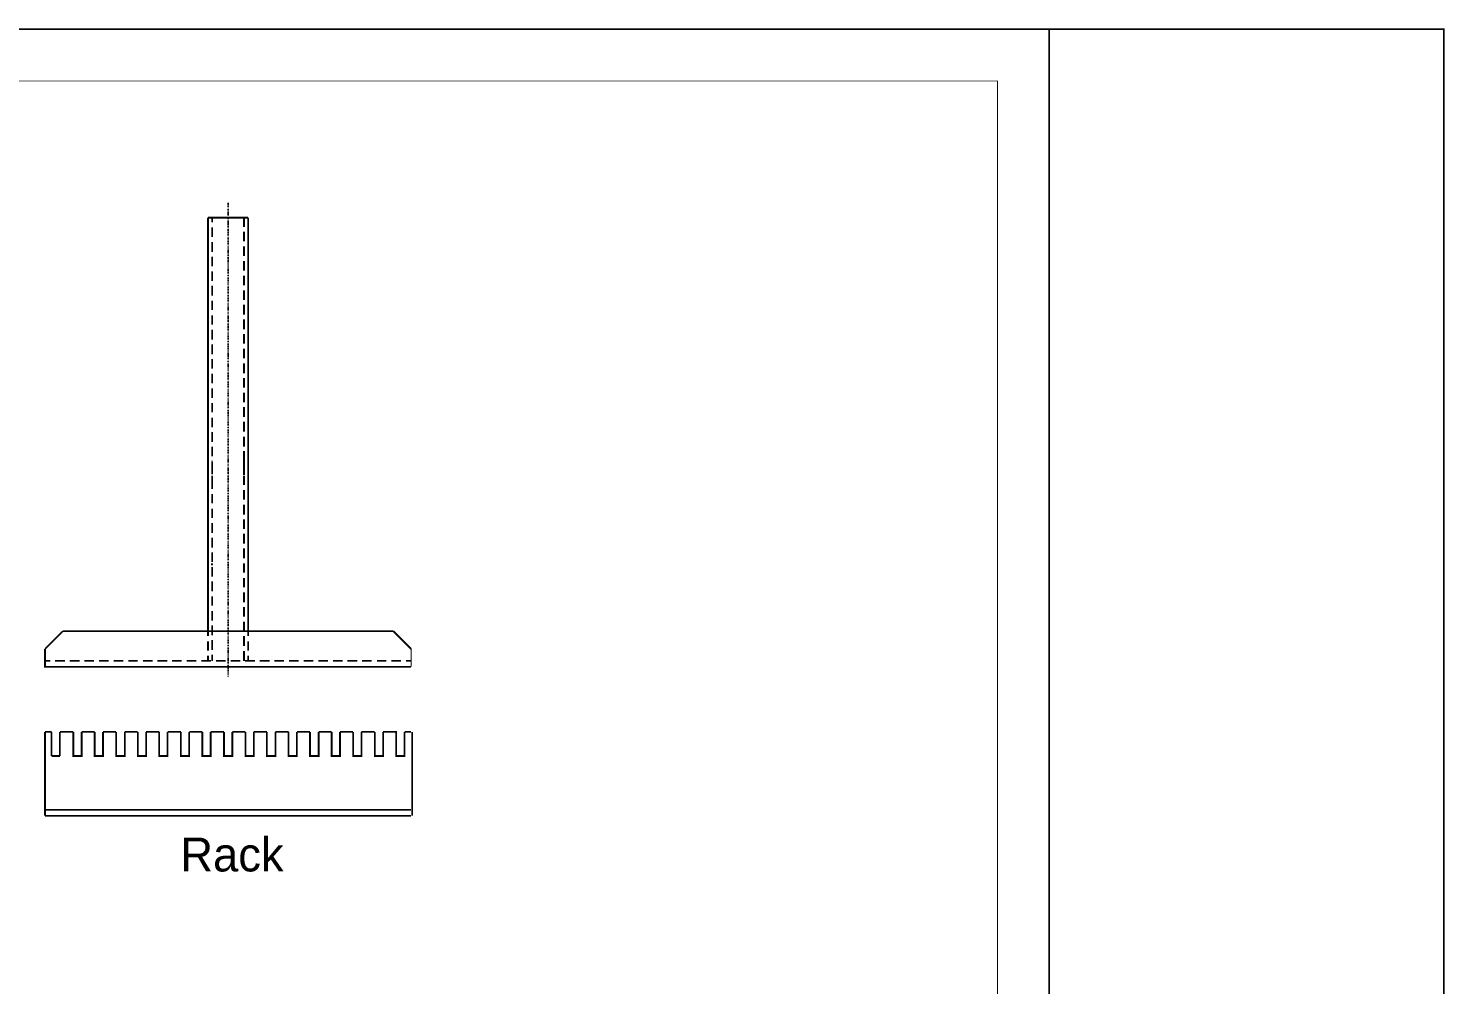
# Model space of a CAD drawing. Extents: x -4.2 to 11.2, y -10.2 to 0.5.
# Drawn here: x 3.27 to 11.21, y -4.88 to 0.48 of the extents above; entities that cross this region are included whole.
import ezdxf

# ---------------------------------------------------------------- set-up
doc = ezdxf.new("R2010")
doc.units = 0
doc.header["$MEASUREMENT"] = 0

msp = doc.modelspace()

# ---------------------------------------------------------------- linework, layer by layer
at = {"color": 0}
for points, const_width in [([(11.2078, 0.47445), (-4.19215, 0.47445), (-4.19215, -10.23227), (11.2078, -10.23227), (11.2078, 0.47445)], 0.01), ([(8.70612, 0.18445), (-3.90215, 0.18445), (-3.90215, -9.94223), (8.70612, -9.94223), (8.70612, 0.18445)], 0.005), ([(4.39449, -0.52291), (4.39449, -0.52291)], 0.01), ([(4.39449, -0.5312), (4.39449, -0.5312)], 0.01), ([(4.39449, -0.57455), (4.39449, -0.57455)], 0.01), ([(4.39449, -0.58291), (4.39449, -0.58291)], 0.01), ([(4.39449, -0.59121), (4.39449, -0.59121)], 0.01), ([(4.39449, -0.63456), (4.39449, -0.63456)], 0.01), ([(4.39449, -0.64291), (4.39449, -0.64291)], 0.01), ([(4.39449, -0.6862), (4.39449, -0.6862)], 0.01), ([(4.39449, -0.69456), (4.39449, -0.69456)], 0.01), ([(4.39449, -0.73791), (4.39449, -0.73791)], 0.01), ([(4.39449, -0.74621), (4.39449, -0.74621)], 0.01), ([(4.39449, -0.78956), (4.39449, -0.78956)], 0.01), ([(4.39449, -0.79791), (4.39449, -0.79791)], 0.01), ([(4.39449, -0.84121), (4.39449, -0.84121)], 0.01), ([(4.39449, -0.84956), (4.39449, -0.84956)], 0.01), ([(4.39449, -0.85792), (4.39449, -0.85792)], 0.01), ([(4.39449, -0.90121), (4.39449, -0.90121)], 0.01), ([(4.39449, -0.90956), (4.39449, -0.90956)], 0.01), ([(4.39449, -0.95292), (4.39449, -0.95292)], 0.01), ([(4.39449, -0.96121), (4.39449, -0.96121)], 0.01), ([(4.39449, -1.00456), (4.39449, -1.00456)], 0.01), ([(4.39449, -1.01292), (4.39449, -1.01292)], 0.01), ([(4.39449, -1.05621), (4.39449, -1.05621)], 0.01), ([(4.39449, -1.06457), (4.39449, -1.06457)], 0.01), ([(4.39449, -1.10792), (4.39449, -1.10792)], 0.01), ([(4.39449, -1.11621), (4.39449, -1.11621)], 0.01), ([(4.39449, -1.12457), (4.39449, -1.12457)], 0.01), ([(4.39449, -1.16786), (4.39449, -1.16786)], 0.01), ([(4.39449, -1.17623), (4.39449, -1.17623)], 0.01), ([(4.39449, -1.21957), (4.39449, -1.21957)], 0.01), ([(4.39449, -1.22786), (4.39449, -1.22786)], 0.01), ([(4.39449, -1.27123), (4.39449, -1.27123)], 0.01), ([(4.39449, -1.27957), (4.39449, -1.27957)], 0.01), ([(4.39449, -1.32286), (4.39449, -1.32286)], 0.01), ([(4.39449, -1.33123), (4.39449, -1.33123)], 0.01), ([(4.39449, -1.37457), (4.39449, -1.37457)], 0.01), ([(4.39449, -1.38288), (4.39449, -1.38288)], 0.01), ([(4.39449, -1.39123), (4.39449, -1.39123)], 0.01), ([(4.39449, -1.43457), (4.39449, -1.43457)], 0.01), ([(4.39449, -1.44288), (4.39449, -1.44288)], 0.01), ([(4.39449, -1.48623), (4.39449, -1.48623)], 0.01), ([(4.39449, -1.49459), (4.39449, -1.49459)], 0.01), ([(4.39449, -1.53788), (4.39449, -1.53788)], 0.01), ([(4.39449, -1.54623), (4.39449, -1.54623)], 0.01), ([(4.39449, -1.58957), (4.39449, -1.58957)], 0.01), ([(4.39449, -1.59788), (4.39449, -1.59788)], 0.01), ([(4.39449, -1.64123), (4.39449, -1.64123)], 0.01), ([(4.39449, -1.64959), (4.39449, -1.64959)], 0.01), ([(4.39449, -1.65788), (4.39449, -1.65788)], 0.01), ([(4.39449, -1.70123), (4.39449, -1.70123)], 0.01), ([(4.39449, -1.70953), (4.39449, -1.70953)], 0.01), ([(4.39449, -1.75288), (4.39449, -1.75288)], 0.01), ([(4.39449, -1.76124), (4.39449, -1.76124)], 0.01), ([(4.39449, -1.80459), (4.39449, -1.80459)], 0.01), ([(4.39449, -1.81289), (4.39449, -1.81289)], 0.01), ([(4.39449, -1.85624), (4.39449, -1.85624)], 0.01), ([(4.39449, -1.86453), (4.39449, -1.86453)], 0.01), ([(4.39449, -1.90788), (4.39449, -1.90788)], 0.01), ([(4.39449, -1.91624), (4.39449, -1.91624)], 0.01), ([(4.39449, -1.95953), (4.39449, -1.95953)], 0.01), ([(4.39449, -1.96789), (4.39449, -1.96789)], 0.01), ([(4.39449, -1.97624), (4.39449, -1.97624)], 0.01), ([(4.39449, -2.01953), (4.39449, -2.01953)], 0.01), ([(4.39449, -2.02789), (4.39449, -2.02789)], 0.01), ([(4.39449, -2.07124), (4.39449, -2.07124)], 0.01), ([(4.39449, -2.07954), (4.39449, -2.07954)], 0.01), ([(4.39449, -2.12289), (4.39449, -2.12289)], 0.01), ([(4.39449, -2.13124), (4.39449, -2.13124)], 0.01), ([(4.39449, -2.17455), (4.39449, -2.17455)], 0.01), ([(4.39449, -2.18289), (4.39449, -2.18289)], 0.01), ([(4.39449, -2.22624), (4.39449, -2.22624)], 0.01), ([(4.39449, -2.23455), (4.39449, -2.23455)], 0.01), ([(4.39449, -2.24289), (4.39449, -2.24289)], 0.01), ([(4.39449, -2.28625), (4.39449, -2.28625)], 0.01), ([(4.39449, -2.29454), (4.39449, -2.29454)], 0.01), ([(4.39449, -2.33789), (4.39449, -2.33789)], 0.01), ([(4.39449, -2.34625), (4.39449, -2.34625)], 0.01), ([(4.39449, -2.38954), (4.39449, -2.38954)], 0.01), ([(4.39449, -2.39791), (4.39449, -2.39791)], 0.01), ([(4.39449, -2.44125), (4.39449, -2.44125)], 0.01), ([(4.39449, -2.44955), (4.39449, -2.44955)], 0.01), ([(4.30693, -2.52123), (4.30654, -2.52073), (4.30156, -2.52003), (4.30113, -2.52041), (4.30063, -2.52073), (4.29993, -2.52578), (4.30031, -2.52627), (4.30063, -2.5267), (4.30568, -2.52735), (4.30617, -2.52702), (4.3066, -2.52664), (4.30725, -2.52166), (4.30693, -2.52123)], 0.005), ([(4.39449, -2.49289), (4.39449, -2.49289)], 0.01), ([(4.39449, -2.5012), (4.39449, -2.5012)], 0.01), ([(4.39449, -2.50956), (4.39449, -2.50956)], 0.01), ([(4.39449, -2.55291), (4.39449, -2.55291)], 0.01), ([(4.39449, -2.5612), (4.39449, -2.5612)], 0.01), ([(4.39449, -2.60456), (4.39449, -2.60456)], 0.01), ([(4.39449, -2.61291), (4.39449, -2.61291)], 0.01), ([(4.39449, -2.6562), (4.39449, -2.6562)], 0.01), ([(4.39449, -2.66456), (4.39449, -2.66456)], 0.01), ([(4.39449, -2.70791), (4.39449, -2.70791)], 0.01), ([(4.39449, -2.71621), (4.39449, -2.71621)], 0.01), ([(4.39449, -2.75956), (4.39449, -2.75956)], 0.01), ([(4.39449, -2.76791), (4.39449, -2.76791)], 0.01), ([(4.39449, -2.77621), (4.39449, -2.77621)], 0.01), ([(4.39449, -2.81956), (4.39449, -2.81956)], 0.01), ([(4.39449, -2.82792), (4.39449, -2.82792)], 0.01), ([(4.39449, -2.87121), (4.39449, -2.87121)], 0.01), ([(4.39449, -2.87956), (4.39449, -2.87956)], 0.01), ([(4.39449, -2.92291), (4.39449, -2.92291)], 0.01), ([(4.39449, -2.93121), (4.39449, -2.93121)], 0.01), ([(4.39449, -2.97456), (4.39449, -2.97456)], 0.01), ([(4.39449, -2.98292), (4.39449, -2.98292)], 0.01), ([(4.39449, -3.02621), (4.39449, -3.02621)], 0.01), ([(4.39449, -3.03456), (4.39449, -3.03456)], 0.01), ([(4.39449, -3.04286), (4.39449, -3.04286)], 0.01), ([(4.39449, -3.08621), (4.39449, -3.08621)], 0.01), ([(4.39449, -3.09457), (4.39449, -3.09457)], 0.01), ([(4.39449, -3.13792), (4.39449, -3.13792)], 0.01), ([(4.39449, -3.14623), (4.39449, -3.14623)], 0.01)]:
    msp.add_lwpolyline(points, close=True, dxfattribs=dict(at, const_width=const_width))
for points, const_width in [([(8.99617, -10.23227), (8.99617, 0.47445)], 0.01), ([(4.39449, -0.51454), (4.39449, -0.51292), (4.39449, -0.50624), (4.39449, -0.50456), (4.39449, -0.49789)], 0.01), ([(4.39449, -0.52123), (4.39449, -0.51623)], 0.01), ([(4.39449, -0.52957), (4.39449, -0.52459)], 0.01), ([(4.39449, -0.53788), (4.39449, -0.53288)], 0.01), ([(4.39449, -0.54623), (4.39449, -0.54124), (4.39449, -0.53956)], 0.01), ([(4.39449, -0.56625), (4.39449, -0.56457), (4.39449, -0.55789), (4.39449, -0.55621), (4.39449, -0.54955), (4.39449, -0.54791)], 0.01), ([(4.50614, -0.58123), (4.28115, -0.58123)], 0.01), ([(4.28115, -2.17791), (4.28115, -0.58123)], 0.01), ([(4.30449, -0.60792), (4.30449, -0.58123)], 0.01), ([(4.30449, -0.68957), (4.30449, -0.63624)], 0.01), ([(4.39449, -0.57286), (4.39449, -0.56788)], 0.01), ([(4.39449, -0.58123), (4.39449, -0.57623)], 0.01), ([(4.39449, -0.58957), (4.39449, -0.58453)], 0.01), ([(4.39449, -0.59788), (4.39449, -0.59289)], 0.01), ([(4.39449, -0.61789), (4.39449, -0.61621), (4.39449, -0.60955), (4.39449, -0.60792), (4.39449, -0.60124), (4.39449, -0.59956)], 0.01), ([(4.39449, -0.6262), (4.39449, -0.62457), (4.39449, -0.61959)], 0.01), ([(4.39449, -0.63288), (4.39449, -0.62788)], 0.01), ([(4.39449, -0.64123), (4.39449, -0.63624)], 0.01), ([(4.48282, -0.63288), (4.48282, -0.58123)], 0.01), ([(4.50614, -2.0012), (4.50614, -0.58123)], 0.01), ([(4.30449, -0.77291), (4.30449, -0.71789)], 0.01), ([(4.39449, -0.64959), (4.39449, -0.64453)], 0.01), ([(4.39449, -0.65788), (4.39449, -0.65289), (4.39449, -0.65121)], 0.01), ([(4.39449, -0.66954), (4.39449, -0.66786), (4.39449, -0.66125), (4.39449, -0.65956)], 0.01), ([(4.39449, -0.67791), (4.39449, -0.67623), (4.39449, -0.67123)], 0.01), ([(4.39449, -0.68457), (4.39449, -0.67959)], 0.01), ([(4.39449, -0.69288), (4.39449, -0.68789)], 0.01), ([(4.39449, -0.70123), (4.39449, -0.69624)], 0.01), ([(4.39449, -0.70953), (4.39449, -0.70454), (4.39449, -0.70292)], 0.01), ([(4.39449, -0.72125), (4.39449, -0.71957), (4.39449, -0.71289), (4.39449, -0.71121)], 0.01), ([(4.48282, -0.71457), (4.48282, -0.65956)], 0.01), ([(4.39449, -0.72956), (4.39449, -0.72786), (4.39449, -0.72288)], 0.01), ([(4.39449, -0.73623), (4.39449, -0.73124)], 0.01), ([(4.39449, -0.74459), (4.39449, -0.73953)], 0.01), ([(4.39449, -0.75288), (4.39449, -0.74789)], 0.01), ([(4.39449, -0.76124), (4.39449, -0.75624), (4.39449, -0.75456)], 0.01), ([(4.39449, -0.77291), (4.39449, -0.77123), (4.39449, -0.76454), (4.39449, -0.76292)], 0.01), ([(4.39449, -0.7812), (4.39449, -0.77957), (4.39449, -0.77459)], 0.01), ([(4.39449, -0.78788), (4.39449, -0.78288)], 0.01), ([(4.39449, -0.79623), (4.39449, -0.79124)], 0.01), ([(4.48282, -0.79623), (4.48282, -0.74121)], 0.01), ([(4.30449, -0.85456), (4.30449, -0.79955)], 0.01), ([(4.39449, -0.80459), (4.39449, -0.79955)], 0.01), ([(4.39449, -0.81289), (4.39449, -0.80789), (4.39449, -0.80621)], 0.01), ([(4.39449, -0.83291), (4.39449, -0.83123), (4.39449, -0.82455), (4.39449, -0.82286), (4.39449, -0.81625), (4.39449, -0.81457)], 0.01), ([(4.39449, -0.83957), (4.39449, -0.83453)], 0.01), ([(4.39449, -0.84788), (4.39449, -0.84289)], 0.01), ([(4.39449, -0.85624), (4.39449, -0.85124)], 0.01), ([(4.39449, -0.86453), (4.39449, -0.85955)], 0.01), ([(4.39449, -0.88456), (4.39449, -0.88288), (4.39449, -0.8762), (4.39449, -0.87457), (4.39449, -0.86789), (4.39449, -0.86621)], 0.01), ([(4.48282, -0.87788), (4.48282, -0.82455)], 0.01), ([(4.30449, -0.9362), (4.30449, -0.88124)], 0.01), ([(4.39449, -0.89291), (4.39449, -0.89123), (4.39449, -0.88624)], 0.01), ([(4.39449, -0.89959), (4.39449, -0.89453)], 0.01), ([(4.39449, -0.90788), (4.39449, -0.90289)], 0.01), ([(4.39449, -0.91624), (4.39449, -0.91125)], 0.01), ([(4.39449, -0.92455), (4.39449, -0.91954), (4.39449, -0.91786)], 0.01), ([(4.39449, -0.9362), (4.39449, -0.93457), (4.39449, -0.92791), (4.39449, -0.92623)], 0.01), ([(4.39449, -0.94456), (4.39449, -0.94288), (4.39449, -0.93789)], 0.01), ([(4.39449, -0.95123), (4.39449, -0.94624)], 0.01), ([(4.39449, -0.95953), (4.39449, -0.95454)], 0.01), ([(4.48282, -0.96121), (4.48282, -0.9062)], 0.01), ([(4.30449, -1.01791), (4.30449, -0.96289)], 0.01), ([(4.39449, -0.96789), (4.39449, -0.96289)], 0.01), ([(4.39449, -0.97624), (4.39449, -0.97125), (4.39449, -0.96957)], 0.01), ([(4.39449, -0.98791), (4.39449, -0.98623), (4.39449, -0.97956), (4.39449, -0.97786)], 0.01), ([(4.39449, -0.99621), (4.39449, -0.99459), (4.39449, -0.98953)], 0.01), ([(4.39449, -1.00288), (4.39449, -0.99789)], 0.01), ([(4.39449, -1.01124), (4.39449, -1.00624)], 0.01), ([(4.39449, -1.01953), (4.39449, -1.01454)], 0.01), ([(4.39449, -1.02789), (4.39449, -1.02291), (4.39449, -1.02123)], 0.01), ([(4.39449, -1.03956), (4.39449, -1.03788), (4.39449, -1.0312), (4.39449, -1.02957)], 0.01), ([(4.48282, -1.04286), (4.48282, -0.98791)], 0.01), ([(4.30449, -1.09956), (4.30449, -1.04623)], 0.01), ([(4.39449, -1.04791), (4.39449, -1.04623), (4.39449, -1.04124)], 0.01), ([(4.39449, -1.05459), (4.39449, -1.04955)], 0.01), ([(4.39449, -1.06289), (4.39449, -1.05789)], 0.01), ([(4.39449, -1.07124), (4.39449, -1.06625)], 0.01), ([(4.39449, -1.07954), (4.39449, -1.07455), (4.39449, -1.07286)], 0.01), ([(4.39449, -1.09956), (4.39449, -1.09788), (4.39449, -1.09121), (4.39449, -1.08957), (4.39449, -1.08291), (4.39449, -1.08123)], 0.01), ([(4.39449, -1.10624), (4.39449, -1.10124)], 0.01), ([(4.39449, -1.11453), (4.39449, -1.10955)], 0.01), ([(4.48282, -1.12457), (4.48282, -1.06956)], 0.01), ([(4.30449, -1.18121), (4.30449, -1.12788)], 0.01), ([(4.39449, -1.12289), (4.39449, -1.11789)], 0.01), ([(4.39449, -1.13124), (4.39449, -1.1262)], 0.01), ([(4.39449, -1.15121), (4.39449, -1.14959), (4.39449, -1.14291), (4.39449, -1.14123), (4.39449, -1.13456), (4.39449, -1.13288)], 0.01), ([(4.39449, -1.15956), (4.39449, -1.15788), (4.39449, -1.15289)], 0.01), ([(4.39449, -1.16624), (4.39449, -1.16125)], 0.01), ([(4.39449, -1.17455), (4.39449, -1.16954)], 0.01), ([(4.39449, -1.18289), (4.39449, -1.17791)], 0.01), ([(4.39449, -1.19125), (4.39449, -1.1862), (4.39449, -1.18457)], 0.01), ([(4.39449, -1.20292), (4.39449, -1.20123), (4.39449, -1.19456), (4.39449, -1.19288)], 0.01), ([(4.48282, -1.20623), (4.48282, -1.15121)], 0.01), ([(4.30449, -1.26454), (4.30449, -1.20953)], 0.01), ([(4.39449, -1.21121), (4.39449, -1.20953), (4.39449, -1.20454)], 0.01), ([(4.39449, -1.21789), (4.39449, -1.21289)], 0.01), ([(4.39449, -1.22624), (4.39449, -1.22125)], 0.01), ([(4.39449, -1.23455), (4.39449, -1.22956)], 0.01), ([(4.39449, -1.24289), (4.39449, -1.23791), (4.39449, -1.23623)], 0.01), ([(4.39449, -1.25456), (4.39449, -1.25288), (4.39449, -1.24621), (4.39449, -1.24459)], 0.01), ([(4.39449, -1.26292), (4.39449, -1.26124), (4.39449, -1.25624)], 0.01), ([(4.39449, -1.26953), (4.39449, -1.26454)], 0.01), ([(4.39449, -1.27789), (4.39449, -1.27291)], 0.01), ([(4.48282, -1.28788), (4.48282, -1.23292)], 0.01), ([(4.30449, -1.34625), (4.30449, -1.29124)], 0.01), ([(4.39449, -1.28625), (4.39449, -1.2812)], 0.01), ([(4.39449, -1.29454), (4.39449, -1.28956), (4.39449, -1.28788)], 0.01), ([(4.39449, -1.30621), (4.39449, -1.30459), (4.39449, -1.29791), (4.39449, -1.29623)], 0.01), ([(4.39449, -1.31457), (4.39449, -1.31289), (4.39449, -1.30789)], 0.01), ([(4.39449, -1.32124), (4.39449, -1.31625)], 0.01), ([(4.39449, -1.32954), (4.39449, -1.32455)], 0.01), ([(4.39449, -1.33789), (4.39449, -1.33291)], 0.01), ([(4.39449, -1.34625), (4.39449, -1.34121), (4.39449, -1.33957)], 0.01), ([(4.39449, -1.36621), (4.39449, -1.36453), (4.39449, -1.35792), (4.39449, -1.35624), (4.39449, -1.34956), (4.39449, -1.34788)], 0.01), ([(4.48282, -1.36959), (4.48282, -1.31625)], 0.01), ([(4.30449, -1.42791), (4.30449, -1.37289)], 0.01), ([(4.39449, -1.37289), (4.39449, -1.36789)], 0.01), ([(4.39449, -1.38124), (4.39449, -1.3762)], 0.01), ([(4.39449, -1.38954), (4.39449, -1.38456)], 0.01), ([(4.39449, -1.39791), (4.39449, -1.39291)], 0.01), ([(4.39449, -1.41786), (4.39449, -1.41624), (4.39449, -1.40956), (4.39449, -1.40788), (4.39449, -1.40121), (4.39449, -1.39959)], 0.01), ([(4.39449, -1.42623), (4.39449, -1.42455), (4.39449, -1.41954)], 0.01), ([(4.39449, -1.43289), (4.39449, -1.42791)], 0.01), ([(4.48282, -1.45292), (4.48282, -1.39791)], 0.01), ([(4.30449, -1.50956), (4.30449, -1.45454)], 0.01), ([(4.39449, -1.44125), (4.39449, -1.4362)], 0.01), ([(4.39449, -1.44955), (4.39449, -1.44456)], 0.01), ([(4.39449, -1.45791), (4.39449, -1.45292), (4.39449, -1.45123)], 0.01), ([(4.39449, -1.46957), (4.39449, -1.46789), (4.39449, -1.46121), (4.39449, -1.45953)], 0.01), ([(4.39449, -1.47786), (4.39449, -1.47624), (4.39449, -1.47125)], 0.01), ([(4.39449, -1.48455), (4.39449, -1.47956)], 0.01), ([(4.39449, -1.49289), (4.39449, -1.48791)], 0.01), ([(4.39449, -1.5012), (4.39449, -1.49621)], 0.01), ([(4.39449, -1.50956), (4.39449, -1.50456), (4.39449, -1.50288)], 0.01), ([(4.39449, -1.52123), (4.39449, -1.51953), (4.39449, -1.51292), (4.39449, -1.51124)], 0.01), ([(4.48282, -1.53456), (4.48282, -1.47956)], 0.01), ([(4.30449, -1.59121), (4.30449, -1.53788)], 0.01), ([(4.39449, -1.52957), (4.39449, -1.52789), (4.39449, -1.52291)], 0.01), ([(4.39449, -1.53625), (4.39449, -1.5312)], 0.01), ([(4.39449, -1.54454), (4.39449, -1.53956)], 0.01), ([(4.39449, -1.55291), (4.39449, -1.54791)], 0.01), ([(4.39449, -1.5612), (4.39449, -1.55621), (4.39449, -1.55459)], 0.01), ([(4.39449, -1.57286), (4.39449, -1.57124), (4.39449, -1.56457), (4.39449, -1.56289)], 0.01), ([(4.39449, -1.58123), (4.39449, -1.57954), (4.39449, -1.57455)], 0.01), ([(4.39449, -1.58789), (4.39449, -1.58291)], 0.01), ([(4.39449, -1.59625), (4.39449, -1.59121)], 0.01), ([(4.48282, -1.61621), (4.48282, -1.5612)], 0.01), ([(4.30449, -1.67291), (4.30449, -1.61959)], 0.01), ([(4.39449, -1.60456), (4.39449, -1.59956)], 0.01), ([(4.39449, -1.61291), (4.39449, -1.60792), (4.39449, -1.60624)], 0.01), ([(4.39449, -1.63288), (4.39449, -1.63124), (4.39449, -1.62457), (4.39449, -1.62289), (4.39449, -1.61621), (4.39449, -1.61453)], 0.01), ([(4.39449, -1.63954), (4.39449, -1.63456)], 0.01), ([(4.39449, -1.64791), (4.39449, -1.64291)], 0.01), ([(4.39449, -1.6562), (4.39449, -1.65121)], 0.01), ([(4.39449, -1.66456), (4.39449, -1.65956)], 0.01), ([(4.39449, -1.68457), (4.39449, -1.68289), (4.39449, -1.67623), (4.39449, -1.67455), (4.39449, -1.66786), (4.39449, -1.66624)], 0.01), ([(4.48282, -1.69786), (4.48282, -1.64291)], 0.01), ([(4.30449, -1.75624), (4.30449, -1.70123)], 0.01), ([(4.39449, -1.69288), (4.39449, -1.69125), (4.39449, -1.6862)], 0.01), ([(4.39449, -1.69955), (4.39449, -1.69456)], 0.01), ([(4.39449, -1.70791), (4.39449, -1.70292)], 0.01), ([(4.39449, -1.71621), (4.39449, -1.71121)], 0.01), ([(4.39449, -1.72456), (4.39449, -1.71957), (4.39449, -1.71789)], 0.01), ([(4.39449, -1.73623), (4.39449, -1.73455), (4.39449, -1.72786), (4.39449, -1.72624)], 0.01), ([(4.39449, -1.74459), (4.39449, -1.74289), (4.39449, -1.73791)], 0.01), ([(4.39449, -1.7512), (4.39449, -1.74621)], 0.01), ([(4.48282, -1.77957), (4.48282, -1.72456)], 0.01), ([(4.30449, -1.83789), (4.30449, -1.78288)], 0.01), ([(4.39449, -1.75956), (4.39449, -1.75456)], 0.01), ([(4.39449, -1.76791), (4.39449, -1.76292)], 0.01), ([(4.39449, -1.77621), (4.39449, -1.77123), (4.39449, -1.76953)], 0.01), ([(4.39449, -1.78788), (4.39449, -1.78625), (4.39449, -1.77957), (4.39449, -1.77789)], 0.01), ([(4.39449, -1.79623), (4.39449, -1.79454), (4.39449, -1.78956)], 0.01), ([(4.39449, -1.80291), (4.39449, -1.79791)], 0.01), ([(4.39449, -1.8112), (4.39449, -1.80621)], 0.01), ([(4.39449, -1.81956), (4.39449, -1.81457)], 0.01), ([(4.39449, -1.82792), (4.39449, -1.82286), (4.39449, -1.82124)], 0.01), ([(4.39449, -1.83957), (4.39449, -1.83789), (4.39449, -1.83123), (4.39449, -1.82954)], 0.01), ([(4.48282, -1.86123), (4.48282, -1.80789)], 0.01), ([(4.30449, -1.91954), (4.30449, -1.86453)], 0.01), ([(4.39449, -1.84788), (4.39449, -1.84625), (4.39449, -1.84121)], 0.01), ([(4.39449, -1.85456), (4.39449, -1.84956)], 0.01), ([(4.39449, -1.86291), (4.39449, -1.85792)], 0.01), ([(4.39449, -1.87121), (4.39449, -1.86621)], 0.01), ([(4.39449, -1.87956), (4.39449, -1.87457), (4.39449, -1.87289)], 0.01), ([(4.39449, -1.89123), (4.39449, -1.88954), (4.39449, -1.88288), (4.39449, -1.88124)], 0.01), ([(4.39449, -1.89959), (4.39449, -1.89791), (4.39449, -1.89291)], 0.01), ([(4.39449, -1.9062), (4.39449, -1.90121)], 0.01), ([(4.39449, -1.91456), (4.39449, -1.90956)], 0.01), ([(4.48282, -1.86621), (4.48282, -1.86291)], 0.01), ([(4.48282, -1.94456), (4.48282, -1.88954)], 0.01), ([(4.28115, -2.89791), (4.28115, -1.96289)], 0.01), ([(4.30449, -1.94125), (4.30449, -1.93957)], 0.01), ([(4.30449, -2.0012), (4.30449, -1.94624)], 0.01), ([(4.30449, -2.01953), (4.30449, -1.98455)], 0.01), ([(4.39449, -1.92291), (4.39449, -1.91786)], 0.01), ([(4.39449, -1.93121), (4.39449, -1.92623), (4.39449, -1.92455)], 0.01), ([(4.39449, -1.95123), (4.39449, -1.94955), (4.39449, -1.94288), (4.39449, -1.94125), (4.39449, -1.93457), (4.39449, -1.93289)], 0.01), ([(4.39449, -1.95791), (4.39449, -1.95292)], 0.01), ([(4.39449, -1.96621), (4.39449, -1.96121)], 0.01), ([(4.39449, -1.97456), (4.39449, -1.96957)], 0.01), ([(4.39449, -1.98292), (4.39449, -1.97786)], 0.01), ([(4.39449, -2.00288), (4.39449, -2.0012), (4.39449, -1.99459), (4.39449, -1.99289), (4.39449, -1.98623), (4.39449, -1.98455)], 0.01), ([(4.48282, -1.99789), (4.48282, -1.94125)], 0.01), ([(4.48282, -2.02291), (4.48282, -1.97125)], 0.01), ([(4.50614, -2.89791), (4.50614, -1.96289)], 0.01), ([(4.30449, -2.05621), (4.30449, -2.02789)], 0.01), ([(4.30449, -2.10124), (4.30449, -2.04623)], 0.01), ([(4.39449, -2.01124), (4.39449, -2.00956), (4.39449, -2.00456)], 0.01), ([(4.39449, -2.01791), (4.39449, -2.01292)], 0.01), ([(4.39449, -2.02621), (4.39449, -2.02123)], 0.01), ([(4.39449, -2.03456), (4.39449, -2.02957)], 0.01), ([(4.39449, -2.04286), (4.39449, -2.03788), (4.39449, -2.03625)], 0.01), ([(4.39449, -2.05459), (4.39449, -2.05291), (4.39449, -2.04623), (4.39449, -2.04454)], 0.01), ([(4.39449, -2.06289), (4.39449, -2.0612), (4.39449, -2.05621)], 0.01), ([(4.39449, -2.06956), (4.39449, -2.06457)], 0.01), ([(4.48282, -2.07954), (4.48282, -2.02621)], 0.01), ([(4.30449, -2.18289), (4.30449, -2.12956)], 0.01), ([(4.39449, -2.07792), (4.39449, -2.07286)], 0.01), ([(4.39449, -2.08621), (4.39449, -2.08123)], 0.01), ([(4.39449, -2.09457), (4.39449, -2.08957), (4.39449, -2.08789)], 0.01), ([(4.39449, -2.10624), (4.39449, -2.10456), (4.39449, -2.09788), (4.39449, -2.09625)], 0.01), ([(4.39449, -2.11453), (4.39449, -2.11291), (4.39449, -2.10792)], 0.01), ([(4.39449, -2.12121), (4.39449, -2.11621)], 0.01), ([(4.39449, -2.12956), (4.39449, -2.12457)], 0.01), ([(4.39449, -2.13792), (4.39449, -2.13288)], 0.01), ([(4.39449, -2.14623), (4.39449, -2.14123), (4.39449, -2.13954)], 0.01), ([(4.39449, -2.15788), (4.39449, -2.1562), (4.39449, -2.14959), (4.39449, -2.14791)], 0.01), ([(4.48282, -2.16125), (4.48282, -2.10792)], 0.01), ([(4.30449, -2.26454), (4.30449, -2.21121)], 0.01), ([(4.39449, -2.16624), (4.39449, -2.16456), (4.39449, -2.15956)], 0.01), ([(4.39449, -2.17291), (4.39449, -2.16786)], 0.01), ([(4.39449, -2.18121), (4.39449, -2.17623)], 0.01), ([(4.39449, -2.18957), (4.39449, -2.18457)], 0.01), ([(4.39449, -2.19786), (4.39449, -2.19288), (4.39449, -2.19125)], 0.01), ([(4.39449, -2.21789), (4.39449, -2.21621), (4.39449, -2.20953), (4.39449, -2.20791), (4.39449, -2.20123), (4.39449, -2.19955)], 0.01), ([(4.39449, -2.22456), (4.39449, -2.21957)], 0.01), ([(4.48282, -2.24459), (4.48282, -2.18957)], 0.01), ([(4.30449, -2.34788), (4.30449, -2.29286)], 0.01), ([(4.39449, -2.23292), (4.39449, -2.22786)], 0.01), ([(4.39449, -2.24121), (4.39449, -2.23623)], 0.01), ([(4.39449, -2.24957), (4.39449, -2.24459)], 0.01), ([(4.39449, -2.26953), (4.39449, -2.26791), (4.39449, -2.26124), (4.39449, -2.25956), (4.39449, -2.25288), (4.39449, -2.2512)], 0.01), ([(4.39449, -2.27789), (4.39449, -2.27621), (4.39449, -2.27123)], 0.01), ([(4.39449, -2.28456), (4.39449, -2.27957)], 0.01), ([(4.39449, -2.29286), (4.39449, -2.28788)], 0.01), ([(4.39449, -2.30123), (4.39449, -2.29623)], 0.01), ([(4.39449, -2.30957), (4.39449, -2.30459), (4.39449, -2.30291)], 0.01), ([(4.48282, -2.32623), (4.48282, -2.27123)], 0.01), ([(4.30449, -2.42959), (4.30449, -2.37457)], 0.01), ([(4.39449, -2.32124), (4.39449, -2.31956), (4.39449, -2.31289), (4.39449, -2.3112)], 0.01), ([(4.39449, -2.32954), (4.39449, -2.32792), (4.39449, -2.32286)], 0.01), ([(4.39449, -2.33621), (4.39449, -2.33123)], 0.01), ([(4.39449, -2.34457), (4.39449, -2.33957)], 0.01), ([(4.39449, -2.35286), (4.39449, -2.34788)], 0.01), ([(4.39449, -2.36123), (4.39449, -2.35624), (4.39449, -2.35456)], 0.01), ([(4.39449, -2.37289), (4.39449, -2.37121), (4.39449, -2.36453), (4.39449, -2.36291)], 0.01), ([(4.39449, -2.38124), (4.39449, -2.37956), (4.39449, -2.37457)], 0.01), ([(4.39449, -2.38792), (4.39449, -2.38288)], 0.01), ([(4.48282, -2.40788), (4.48282, -2.35286)], 0.01), ([(4.30449, -2.51124), (4.30449, -2.45623)], 0.01), ([(4.39449, -2.39623), (4.39449, -2.39123)], 0.01), ([(4.39449, -2.40457), (4.39449, -2.39959)], 0.01), ([(4.39449, -2.41288), (4.39449, -2.40788), (4.39449, -2.4062)], 0.01), ([(4.39449, -2.42455), (4.39449, -2.42291), (4.39449, -2.41624), (4.39449, -2.41456)], 0.01), ([(4.39449, -2.43289), (4.39449, -2.43121), (4.39449, -2.42623)], 0.01), ([(4.39449, -2.43957), (4.39449, -2.43457)], 0.01), ([(4.39449, -2.44786), (4.39449, -2.44288)], 0.01), ([(4.39449, -2.45623), (4.39449, -2.45123)], 0.01), ([(4.39449, -2.46457), (4.39449, -2.45953), (4.39449, -2.45791)], 0.01), ([(4.48282, -2.48953), (4.48282, -2.43457)], 0.01), ([(4.30449, -2.59289), (4.30449, -2.53788)], 0.01), ([(4.39449, -2.48455), (4.39449, -2.48292), (4.39449, -2.47624), (4.39449, -2.47456), (4.39449, -2.46789), (4.39449, -2.46621)], 0.01), ([(4.39449, -2.49121), (4.39449, -2.48623)], 0.01), ([(4.39449, -2.49957), (4.39449, -2.49459)], 0.01), ([(4.39449, -2.50788), (4.39449, -2.50288)], 0.01), ([(4.39449, -2.51623), (4.39449, -2.51124)], 0.01), ([(4.39449, -2.53625), (4.39449, -2.53456), (4.39449, -2.52789), (4.39449, -2.52621), (4.39449, -2.51953), (4.39449, -2.51791)], 0.01), ([(4.39449, -2.54454), (4.39449, -2.54286), (4.39449, -2.53788)], 0.01), ([(4.48282, -2.57124), (4.48282, -2.51791)], 0.01), ([(4.30449, -2.67455), (4.30449, -2.61959)], 0.01), ([(4.39449, -2.55123), (4.39449, -2.54623)], 0.01), ([(4.39449, -2.55957), (4.39449, -2.55459)], 0.01), ([(4.39449, -2.56788), (4.39449, -2.56289)], 0.01), ([(4.39449, -2.57623), (4.39449, -2.57124), (4.39449, -2.56956)], 0.01), ([(4.39449, -2.58789), (4.39449, -2.58621), (4.39449, -2.57954), (4.39449, -2.57792)], 0.01), ([(4.39449, -2.59625), (4.39449, -2.59457), (4.39449, -2.58957)], 0.01), ([(4.39449, -2.60286), (4.39449, -2.59788)], 0.01), ([(4.39449, -2.61123), (4.39449, -2.60624)], 0.01), ([(4.39449, -2.61959), (4.39449, -2.61453)], 0.01), ([(4.39449, -2.62788), (4.39449, -2.62289), (4.39449, -2.62121)], 0.01), ([(4.48282, -2.65289), (4.48282, -2.59956)], 0.01), ([(4.30449, -2.75624), (4.30449, -2.70292)], 0.01), ([(4.39449, -2.63954), (4.39449, -2.63792), (4.39449, -2.63124), (4.39449, -2.62956)], 0.01), ([(4.39449, -2.64791), (4.39449, -2.64623), (4.39449, -2.64123)], 0.01), ([(4.39449, -2.65457), (4.39449, -2.64959)], 0.01), ([(4.39449, -2.66288), (4.39449, -2.65788)], 0.01), ([(4.39449, -2.67123), (4.39449, -2.66624)], 0.01), ([(4.39449, -2.67959), (4.39449, -2.67455), (4.39449, -2.67291)], 0.01), ([(4.39449, -2.69125), (4.39449, -2.68957), (4.39449, -2.68289), (4.39449, -2.68121)], 0.01), ([(4.39449, -2.69955), (4.39449, -2.69786), (4.39449, -2.69288)], 0.01), ([(4.39449, -2.70623), (4.39449, -2.70123)], 0.01), ([(4.48282, -2.73623), (4.48282, -2.68121)], 0.01), ([(4.39449, -2.71457), (4.39449, -2.70953)], 0.01), ([(4.39449, -2.72288), (4.39449, -2.71789)], 0.01), ([(4.39449, -2.73124), (4.39449, -2.72624), (4.39449, -2.72456)], 0.01), ([(4.39449, -2.7512), (4.39449, -2.74957), (4.39449, -2.74289), (4.39449, -2.74121), (4.39449, -2.73455), (4.39449, -2.73292)], 0.01), ([(4.39449, -2.75788), (4.39449, -2.75288)], 0.01), ([(4.39449, -2.76623), (4.39449, -2.76124)], 0.01), ([(4.39449, -2.77459), (4.39449, -2.76953)], 0.01), ([(4.39449, -2.78288), (4.39449, -2.77789)], 0.01), ([(4.48282, -2.81788), (4.48282, -2.76292)], 0.01), ([(4.30449, -2.83957), (4.30449, -2.78456)], 0.01), ([(4.39449, -2.80291), (4.39449, -2.80123), (4.39449, -2.79454), (4.39449, -2.79286), (4.39449, -2.78625), (4.39449, -2.78456)], 0.01), ([(4.39449, -2.8112), (4.39449, -2.80957), (4.39449, -2.80459)], 0.01), ([(4.39449, -2.81788), (4.39449, -2.81289)], 0.01), ([(4.39449, -2.82623), (4.39449, -2.82124)], 0.01), ([(4.39449, -2.83453), (4.39449, -2.82954)], 0.01), ([(4.39449, -2.84289), (4.39449, -2.83789), (4.39449, -2.83621)], 0.01), ([(4.39449, -2.85456), (4.39449, -2.85286), (4.39449, -2.84625), (4.39449, -2.84457)], 0.01), ([(4.39449, -2.86291), (4.39449, -2.86123), (4.39449, -2.85624)], 0.01), ([(4.48282, -2.89959), (4.48282, -2.84457)], 0.01), ([(3.46779, -2.89791), (3.36779, -2.99789)], 0.01), ([(3.46779, -2.89791), (5.31946, -2.89791)], 0.01), ([(4.28115, -2.92623), (4.28115, -2.89791)], 0.01), ([(4.30449, -2.92123), (4.30449, -2.86621)], 0.01), ([(4.39449, -2.86959), (4.39449, -2.86453)], 0.01), ([(4.39449, -2.87788), (4.39449, -2.87289)], 0.01), ([(4.39449, -2.88624), (4.39449, -2.88124)], 0.01), ([(4.39449, -2.89453), (4.39449, -2.88954), (4.39449, -2.88792)], 0.01), ([(4.39449, -2.9062), (4.39449, -2.90457), (4.39449, -2.89791), (4.39449, -2.89623)], 0.01), ([(4.39449, -2.91456), (4.39449, -2.91288), (4.39449, -2.90788)], 0.01), ([(4.39449, -2.92123), (4.39449, -2.91624)], 0.01), ([(4.39449, -2.92959), (4.39449, -2.92454)], 0.01), ([(4.39449, -2.93789), (4.39449, -2.93289)], 0.01), ([(4.39449, -2.94624), (4.39449, -2.94125), (4.39449, -2.93957)], 0.01), ([(4.48282, -2.98124), (4.48282, -2.92623)], 0.01), ([(4.50614, -2.92623), (4.50614, -2.89791)], 0.01), ([(5.41944, -2.99789), (5.31946, -2.89791)], 0.01), ([(5.41944, -3.09788), (3.36779, -3.09788), (3.36779, -2.99789)], 0.01), ([(4.28115, -3.00788), (4.28115, -2.95454)], 0.01), ([(4.30449, -3.00288), (4.30449, -2.94786)], 0.01), ([(4.39449, -2.95791), (4.39449, -2.95623), (4.39449, -2.94955), (4.39449, -2.94786)], 0.01), ([(4.39449, -2.96621), (4.39449, -2.96457), (4.39449, -2.95953)], 0.01), ([(4.39449, -2.97288), (4.39449, -2.96789)], 0.01), ([(4.39449, -2.98124), (4.39449, -2.97624)], 0.01), ([(4.39449, -2.98953), (4.39449, -2.98454)], 0.01), ([(4.39449, -2.99789), (4.39449, -2.99289), (4.39449, -2.99121)], 0.01), ([(4.39449, -3.01791), (4.39449, -3.01623), (4.39449, -3.00956), (4.39449, -3.00788), (4.39449, -3.0012), (4.39449, -2.99957)], 0.01), ([(4.39449, -3.02459), (4.39449, -3.01953)], 0.01), ([(4.48282, -3.06457), (4.48282, -3.00956)], 0.01), ([(4.50614, -3.00788), (4.50614, -2.95454)], 0.01), ([(5.41944, -2.99789), (5.41944, -3.09788)], 0.005), ([(3.39781, -3.06457), (3.36779, -3.06457)], 0.01), ([(3.47944, -3.06457), (3.42449, -3.06457)], 0.01), ([(3.56115, -3.06457), (3.50614, -3.06457)], 0.01), ([(3.64281, -3.06457), (3.58779, -3.06457)], 0.01), ([(3.72446, -3.06457), (3.66944, -3.06457)], 0.01), ([(3.80617, -3.06457), (3.75278, -3.06457)], 0.01), ([(3.88782, -3.06457), (3.83449, -3.06457)], 0.01), ([(3.97115, -3.06457), (3.91614, -3.06457)], 0.01), ([(4.05281, -3.06457), (3.99779, -3.06457)], 0.01), ([(4.13446, -3.06457), (4.0795, -3.06457)], 0.01), ([(4.21615, -3.06457), (4.16114, -3.06457)], 0.01), ([(4.29781, -3.06457), (4.24447, -3.06457)], 0.01), ([(4.28115, -3.06457), (4.28115, -3.03625)], 0.01), ([(4.30449, -3.06457), (4.30449, -3.02957)], 0.01), ([(4.37946, -3.06457), (4.32613, -3.06457)], 0.01), ([(4.39449, -3.03288), (4.39449, -3.02789)], 0.01), ([(4.39449, -3.04124), (4.39449, -3.03625)], 0.01), ([(4.39449, -3.04954), (4.39449, -3.04455)], 0.01), ([(4.39449, -3.06956), (4.39449, -3.06788), (4.39449, -3.0612), (4.39449, -3.05957), (4.39449, -3.05291), (4.39449, -3.05123)], 0.01), ([(4.39449, -3.07792), (4.39449, -3.07623), (4.39449, -3.07124)], 0.01), ([(4.39449, -3.08453), (4.39449, -3.07954)], 0.01), ([(4.39449, -3.09289), (4.39449, -3.08789)], 0.01), ([(4.39449, -3.10124), (4.39449, -3.09625)], 0.01), ([(4.46279, -3.06457), (4.40778, -3.06457)], 0.01), ([(4.54444, -3.06457), (4.48949, -3.06457)], 0.01), ([(4.50614, -3.06457), (4.50614, -3.03625)], 0.01), ([(4.62615, -3.06457), (4.57114, -3.06457)], 0.01), ([(4.70781, -3.06457), (4.65279, -3.06457)], 0.01), ([(4.78946, -3.06457), (4.73612, -3.06457)], 0.01), ([(4.87117, -3.06457), (4.81783, -3.06457)], 0.01), ([(4.9545, -3.06457), (4.89949, -3.06457)], 0.01), ([(5.03614, -3.06457), (4.98114, -3.06457)], 0.01), ([(5.11779, -3.06457), (5.06278, -3.06457)], 0.01), ([(5.19944, -3.06457), (5.14449, -3.06457)], 0.01), ([(5.28115, -3.06457), (5.22782, -3.06457)], 0.01), ([(5.36281, -3.06457), (5.30947, -3.06457)], 0.01), ([(5.41944, -3.06457), (5.39112, -3.06457)], 0.01), ([(4.39449, -3.10954), (4.39449, -3.10456), (4.39449, -3.10286)], 0.01), ([(4.39449, -3.12121), (4.39449, -3.11959), (4.39449, -3.11291), (4.39449, -3.11123)], 0.01), ([(4.39449, -3.12956), (4.39449, -3.12788), (4.39449, -3.12289)], 0.01), ([(4.39449, -3.13624), (4.39449, -3.13124)], 0.01), ([(4.39449, -3.14453), (4.39449, -3.13954)], 0.01), ([(4.39449, -3.15289), (4.39449, -3.14791)], 0.01), ([(3.36779, -3.46289), (3.36779, -3.93289)], 0.01), ([(3.40447, -3.46289), (3.36779, -3.46289)], 0.01), ([(3.40447, -3.46289), (3.40447, -3.59788)], 0.01), ([(3.45113, -3.46289), (3.45113, -3.59788)], 0.01), ([(3.52617, -3.46289), (3.45113, -3.46289)], 0.01), ([(3.57282, -3.46289), (3.57282, -3.59788), (3.52617, -3.59788), (3.52617, -3.46289)], 0.01), ([(3.64611, -3.46289), (3.57282, -3.46289)], 0.01), ([(3.69283, -3.46289), (3.69283, -3.59788), (3.64611, -3.59788), (3.64611, -3.46289)], 0.01), ([(3.76612, -3.46289), (3.69283, -3.46289)], 0.01), ([(3.81447, -3.46289), (3.81447, -3.59788), (3.76612, -3.59788), (3.76612, -3.46289)], 0.01), ([(3.88782, -3.46289), (3.81447, -3.46289)], 0.01), ([(3.93447, -3.46289), (3.93447, -3.59788), (3.88782, -3.59788), (3.88782, -3.46289)], 0.01), ([(4.00782, -3.46289), (3.93447, -3.46289)], 0.01), ([(4.05449, -3.46289), (4.05449, -3.59788), (4.00782, -3.59788), (4.00782, -3.46289)], 0.01), ([(4.12946, -3.46289), (4.05449, -3.46289)], 0.01), ([(4.17613, -3.46289), (4.17613, -3.59788), (4.12946, -3.59788), (4.12946, -3.46289)], 0.01), ([(4.24947, -3.46289), (4.17613, -3.46289)], 0.01), ([(4.29612, -3.46289), (4.29612, -3.59788), (4.24947, -3.59788), (4.24947, -3.46289)], 0.01), ([(4.37117, -3.46289), (4.29612, -3.46289)], 0.01), ([(4.41782, -3.46289), (4.41782, -3.59788), (4.37117, -3.59788), (4.37117, -3.46289)], 0.01), ([(4.49111, -3.46289), (4.41782, -3.46289)], 0.01), ([(4.53783, -3.46289), (4.53783, -3.59788), (4.49111, -3.59788), (4.49111, -3.46289)], 0.01), ([(4.61112, -3.46289), (4.53783, -3.46289)], 0.01), ([(4.65946, -3.46289), (4.65946, -3.59788), (4.61112, -3.59788), (4.61112, -3.46289)], 0.01), ([(4.73282, -3.46289), (4.65946, -3.46289)], 0.01), ([(4.77947, -3.46289), (4.77947, -3.59788), (4.73282, -3.59788), (4.73282, -3.46289)], 0.01), ([(4.85282, -3.46289), (4.77947, -3.46289)], 0.01), ([(4.90117, -3.46289), (4.90117, -3.59788), (4.85282, -3.59788), (4.85282, -3.46289)], 0.01), ([(4.97446, -3.46289), (4.90117, -3.46289)], 0.01), ([(5.02111, -3.46289), (5.02111, -3.59788), (4.97446, -3.59788), (4.97446, -3.46289)], 0.01), ([(5.09447, -3.46289), (5.02111, -3.46289)], 0.01), ([(5.14112, -3.46289), (5.14112, -3.59788), (5.09447, -3.59788), (5.09447, -3.46289)], 0.01), ([(5.21615, -3.46289), (5.14112, -3.46289)], 0.01), ([(5.26282, -3.46289), (5.26282, -3.59788), (5.21615, -3.59788), (5.21615, -3.46289)], 0.01), ([(5.38282, -3.46289), (5.38282, -3.59788), (5.33611, -3.59788), (5.33611, -3.46289), (5.26282, -3.46289)], 0.01), ([(5.41944, -3.46289), (5.38282, -3.46289)], 0.01), ([(5.42612, -3.46289), (5.42612, -3.93289)], 0.01), ([(3.45113, -3.59788), (3.40447, -3.59788)], 0.01), ([(5.41944, -3.89959), (3.36779, -3.89959)], 0.01), ([(5.41944, -3.93289), (3.36779, -3.93289)], 0.01)]:
    msp.add_lwpolyline(points, dxfattribs=dict(at, const_width=const_width))

# ---------------------------------------------------------------- texts
msp.add_text('Rack', height=0.19, dxfattribs=at).set_placement((4.12614, -4.24456))

doc.saveas('drawing.dxf')
